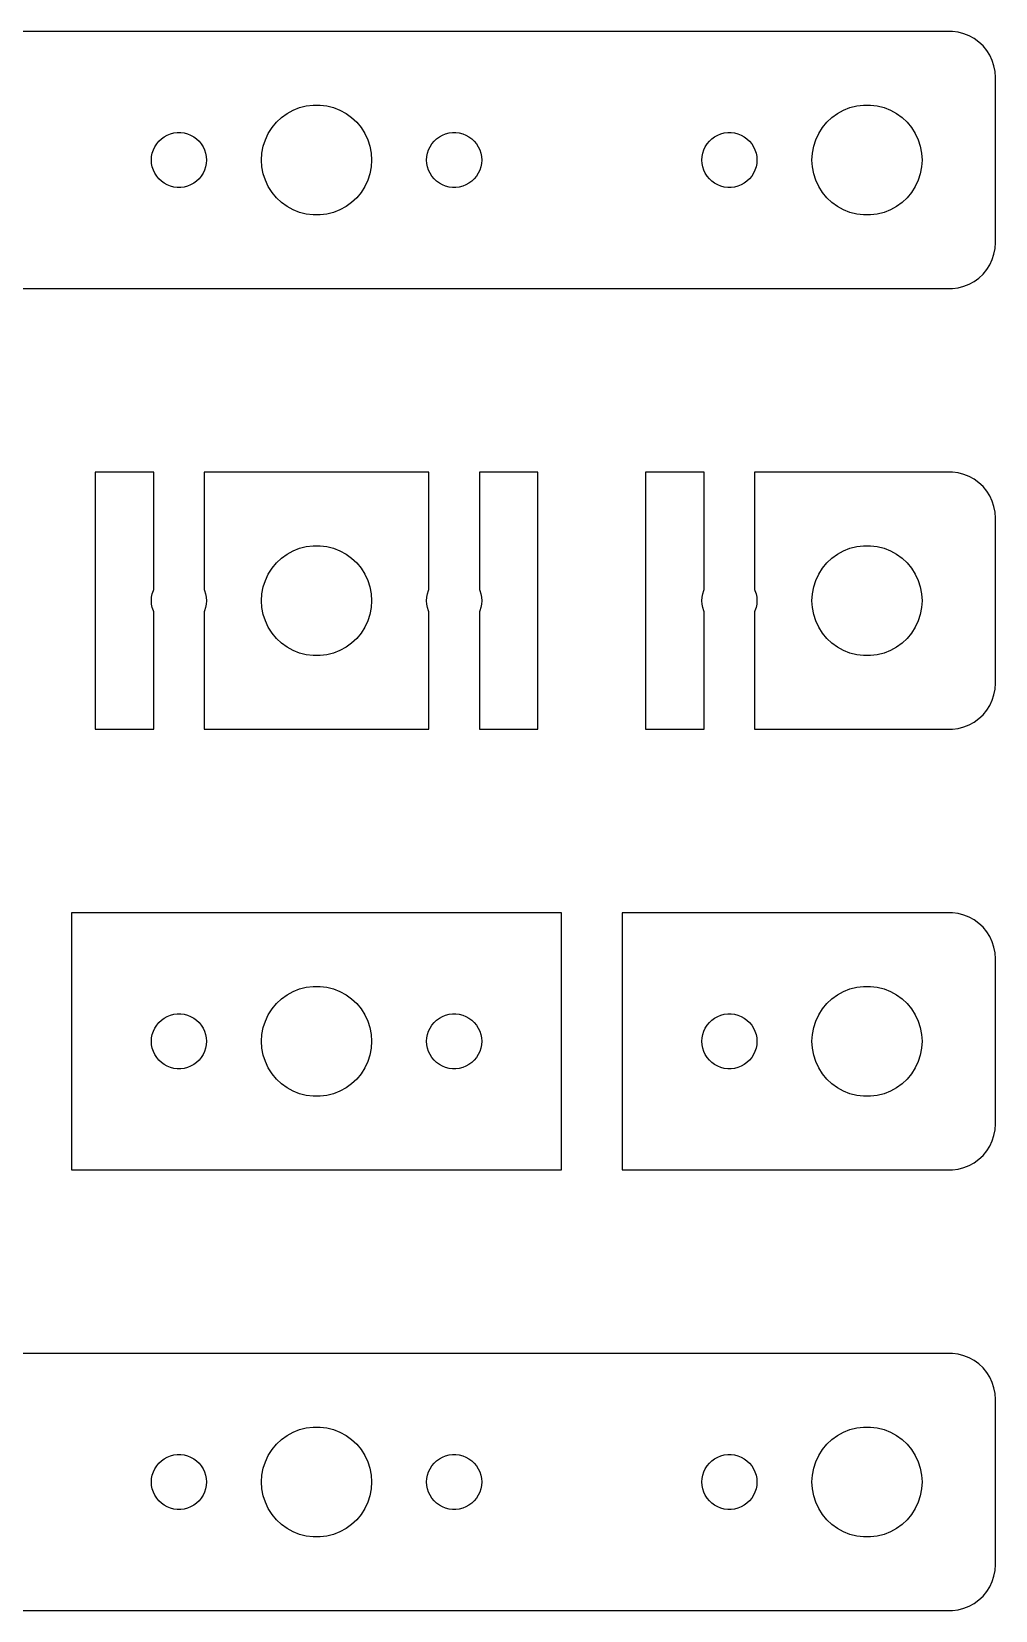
# Model space of a CAD drawing. Header units: metres. Extents: x -120 to 120, y -7 to 79.
# Drawn here: x 67 to 119.5, y -7 to 79 of the extents above; entities that cross this region are included whole.
import ezdxf

# ---------------------------------------------------------------- set-up
doc = ezdxf.new("R2010")
doc.units = ezdxf.units.M

msp = doc.modelspace()

# ---------------------------------------------------------------- linework, layer by layer
for p, q in [((117.157, 78.9951), (-117.157, 78.9951)), ((117.468, 78.9557), (117.157, 78.9951)), ((117.773, 78.8776), (117.468, 78.9557)), ((118.064, 78.7621), (117.773, 78.8776)), ((118.34, 78.6108), (118.064, 78.7621)), ((118.594, 78.4263), (118.34, 78.6108)), ((118.822, 78.2114), (118.594, 78.4263)), ((119.023, 77.9695), (118.822, 78.2114)), ((119.191, 77.7044), (119.023, 77.9695)), ((119.324, 77.4203), (119.191, 77.7044)), ((119.421, 77.1217), (119.324, 77.4203)), ((119.48, 76.8133), (119.421, 77.1217)), ((119.5, 76.5), (119.48, 76.8133)), ((119.5, 67.5), (119.5, 76.5)), ((81.2227, 74.7145), (81.573, 74.8532)), ((81.573, 74.8532), (81.9379, 74.9469)), ((81.9379, 74.9469), (82.3116, 74.9941)), ((82.3116, 74.9941), (82.6884, 74.9941)), ((82.6884, 74.9941), (83.0621, 74.9469)), ((83.0621, 74.9469), (83.427, 74.8532)), ((83.427, 74.8532), (83.7773, 74.7145)), ((111.223, 74.7145), (111.573, 74.8532)), ((111.573, 74.8532), (111.938, 74.9469)), ((111.938, 74.9469), (112.312, 74.9941)), ((112.312, 74.9941), (112.688, 74.9941)), ((112.688, 74.9941), (113.062, 74.9469)), ((113.062, 74.9469), (113.427, 74.8532)), ((113.427, 74.8532), (113.777, 74.7145)), ((80.073, 73.7634), (80.3131, 74.0536)), ((80.3131, 74.0536), (80.5877, 74.3115)), ((80.5877, 74.3115), (80.8925, 74.533)), ((80.8925, 74.533), (81.2227, 74.7145)), ((83.7773, 74.7145), (84.1075, 74.533)), ((84.1075, 74.533), (84.4123, 74.3115)), ((84.4123, 74.3115), (84.6869, 74.0536)), ((84.6869, 74.0536), (84.927, 73.7634)), ((110.073, 73.7634), (110.313, 74.0536)), ((110.313, 74.0536), (110.588, 74.3115)), ((110.588, 74.3115), (110.893, 74.533)), ((110.893, 74.533), (111.223, 74.7145)), ((113.777, 74.7145), (114.107, 74.533)), ((114.107, 74.533), (114.412, 74.3115)), ((114.412, 74.3115), (114.687, 74.0536)), ((114.687, 74.0536), (114.927, 73.7634)), ((73.9065, 73.0268), (74.0439, 73.1558)), ((74.0439, 73.1558), (74.1963, 73.2665)), ((74.1963, 73.2665), (74.3613, 73.3572)), ((74.3613, 73.3572), (74.5365, 73.4266)), ((74.5365, 73.4266), (74.7189, 73.4734)), ((74.7189, 73.4734), (74.9058, 73.497)), ((74.9058, 73.497), (75.0942, 73.497)), ((75.0942, 73.497), (75.2811, 73.4734)), ((75.2811, 73.4734), (75.4635, 73.4266)), ((75.4635, 73.4266), (75.6387, 73.3572)), ((75.6387, 73.3572), (75.8037, 73.2665)), ((75.8037, 73.2665), (75.9561, 73.1558)), ((75.9561, 73.1558), (76.0934, 73.0268)), ((79.5943, 72.7461), (79.7107, 73.1044)), ((79.7107, 73.1044), (79.8711, 73.4453)), ((79.8711, 73.4453), (80.073, 73.7634)), ((84.927, 73.7634), (85.1289, 73.4453)), ((85.1289, 73.4453), (85.2893, 73.1044)), ((85.2893, 73.1044), (85.4057, 72.7461)), ((88.9065, 73.0268), (89.0439, 73.1558)), ((89.0439, 73.1558), (89.1963, 73.2665)), ((89.1963, 73.2665), (89.3613, 73.3572)), ((89.3613, 73.3572), (89.5365, 73.4266)), ((89.5365, 73.4266), (89.7189, 73.4734)), ((89.7189, 73.4734), (89.9058, 73.497)), ((89.9058, 73.497), (90.0942, 73.497)), ((90.0942, 73.497), (90.2811, 73.4734)), ((90.2811, 73.4734), (90.4635, 73.4266)), ((90.4635, 73.4266), (90.6387, 73.3572)), ((90.6387, 73.3572), (90.8037, 73.2665)), ((90.8037, 73.2665), (90.9561, 73.1558)), ((90.9561, 73.1558), (91.0934, 73.0268)), ((103.907, 73.0268), (104.044, 73.1558)), ((104.044, 73.1558), (104.196, 73.2665)), ((104.196, 73.2665), (104.361, 73.3572)), ((104.361, 73.3572), (104.536, 73.4266)), ((104.536, 73.4266), (104.719, 73.4734)), ((104.719, 73.4734), (104.906, 73.497)), ((104.906, 73.497), (105.094, 73.497)), ((105.094, 73.497), (105.281, 73.4734)), ((105.281, 73.4734), (105.464, 73.4266)), ((105.464, 73.4266), (105.639, 73.3572)), ((105.639, 73.3572), (105.804, 73.2665)), ((105.804, 73.2665), (105.956, 73.1558)), ((105.956, 73.1558), (106.093, 73.0268)), ((109.594, 72.7461), (109.711, 73.1044)), ((109.711, 73.1044), (109.871, 73.4453)), ((109.871, 73.4453), (110.073, 73.7634)), ((114.927, 73.7634), (115.129, 73.4453)), ((115.129, 73.4453), (115.289, 73.1044)), ((115.289, 73.1044), (115.406, 72.7461)), ((73.5118, 72.188), (73.5471, 72.373)), ((73.5471, 72.373), (73.6053, 72.5522)), ((73.6053, 72.5522), (73.6855, 72.7226)), ((73.6855, 72.7226), (73.7865, 72.8817)), ((73.7865, 72.8817), (73.9065, 73.0268)), ((76.0934, 73.0268), (76.2135, 72.8817)), ((76.2135, 72.8817), (76.3145, 72.7226)), ((76.3145, 72.7226), (76.3947, 72.5522)), ((76.3947, 72.5522), (76.4529, 72.373)), ((76.4529, 72.373), (76.4882, 72.188)), ((79.5, 72), (79.5237, 72.376)), ((79.5237, 72.376), (79.5943, 72.7461)), ((85.4057, 72.7461), (85.4763, 72.376)), ((85.4763, 72.376), (85.5, 72)), ((88.5118, 72.188), (88.5471, 72.373)), ((88.5471, 72.373), (88.6053, 72.5522)), ((88.6053, 72.5522), (88.6855, 72.7226)), ((88.6855, 72.7226), (88.7865, 72.8817)), ((88.7865, 72.8817), (88.9065, 73.0268)), ((91.0934, 73.0268), (91.2135, 72.8817)), ((91.2135, 72.8817), (91.3145, 72.7226)), ((91.3145, 72.7226), (91.3947, 72.5522)), ((91.3947, 72.5522), (91.4529, 72.373)), ((91.4529, 72.373), (91.4882, 72.188)), ((103.512, 72.188), (103.547, 72.373)), ((103.547, 72.373), (103.605, 72.5522)), ((103.605, 72.5522), (103.686, 72.7226)), ((103.686, 72.7226), (103.786, 72.8817)), ((103.786, 72.8817), (103.907, 73.0268)), ((106.093, 73.0268), (106.214, 72.8817)), ((106.214, 72.8817), (106.314, 72.7226)), ((106.314, 72.7226), (106.395, 72.5522)), ((106.395, 72.5522), (106.453, 72.373)), ((106.453, 72.373), (106.488, 72.188)), ((109.5, 72), (109.524, 72.376)), ((109.524, 72.376), (109.594, 72.7461)), ((115.406, 72.7461), (115.476, 72.376)), ((115.476, 72.376), (115.5, 72)), ((73.5, 72), (73.5118, 72.188)), ((73.5118, 71.812), (73.5, 72)), ((73.5471, 71.627), (73.5118, 71.812)), ((73.6053, 71.4478), (73.5471, 71.627)), ((73.6855, 71.2774), (73.6053, 71.4478)), ((76.3947, 71.4478), (76.3145, 71.2774)), ((76.4529, 71.627), (76.3947, 71.4478)), ((76.4882, 71.812), (76.4529, 71.627)), ((76.4882, 72.188), (76.5, 72)), ((76.5, 72), (76.4882, 71.812)), ((79.5237, 71.624), (79.5, 72)), ((79.5943, 71.2539), (79.5237, 71.624)), ((85.4763, 71.624), (85.4057, 71.2539)), ((85.5, 72), (85.4763, 71.624)), ((88.5, 72), (88.5118, 72.188)), ((88.5118, 71.812), (88.5, 72)), ((88.5471, 71.627), (88.5118, 71.812)), ((88.6053, 71.4478), (88.5471, 71.627)), ((88.6855, 71.2774), (88.6053, 71.4478)), ((91.3947, 71.4478), (91.3145, 71.2774)), ((91.4529, 71.627), (91.3947, 71.4478)), ((91.4882, 71.812), (91.4529, 71.627)), ((91.4882, 72.188), (91.5, 72)), ((91.5, 72), (91.4882, 71.812)), ((103.5, 72), (103.512, 72.188)), ((103.512, 71.812), (103.5, 72)), ((103.547, 71.627), (103.512, 71.812)), ((103.605, 71.4478), (103.547, 71.627)), ((103.686, 71.2774), (103.605, 71.4478)), ((106.395, 71.4478), (106.314, 71.2774)), ((106.453, 71.627), (106.395, 71.4478)), ((106.488, 71.812), (106.453, 71.627)), ((106.488, 72.188), (106.5, 72)), ((106.5, 72), (106.488, 71.812)), ((109.524, 71.624), (109.5, 72)), ((109.594, 71.2539), (109.524, 71.624)), ((115.476, 71.624), (115.406, 71.2539)), ((115.5, 72), (115.476, 71.624)), ((73.7865, 71.1183), (73.6855, 71.2774)), ((73.9065, 70.9732), (73.7865, 71.1183)), ((74.0439, 70.8442), (73.9065, 70.9732)), ((74.1963, 70.7335), (74.0439, 70.8442)), ((74.3613, 70.6428), (74.1963, 70.7335)), ((74.5365, 70.5734), (74.3613, 70.6428)), ((74.7189, 70.5266), (74.5365, 70.5734)), ((74.9058, 70.503), (74.7189, 70.5266)), ((75.2811, 70.5266), (75.0942, 70.503)), ((75.4635, 70.5734), (75.2811, 70.5266)), ((75.6387, 70.6428), (75.4635, 70.5734)), ((75.8037, 70.7335), (75.6387, 70.6428)), ((75.9561, 70.8442), (75.8037, 70.7335)), ((76.0934, 70.9732), (75.9561, 70.8442)), ((76.2135, 71.1183), (76.0934, 70.9732)), ((76.3145, 71.2774), (76.2135, 71.1183)), ((79.7107, 70.8956), (79.5943, 71.2539)), ((79.8711, 70.5547), (79.7107, 70.8956)), ((80.073, 70.2366), (79.8711, 70.5547)), ((85.1289, 70.5547), (84.927, 70.2366)), ((85.2893, 70.8956), (85.1289, 70.5547)), ((85.4057, 71.2539), (85.2893, 70.8956)), ((88.7865, 71.1183), (88.6855, 71.2774)), ((88.9065, 70.9732), (88.7865, 71.1183)), ((89.0439, 70.8442), (88.9065, 70.9732)), ((89.1963, 70.7335), (89.0439, 70.8442)), ((89.3613, 70.6428), (89.1963, 70.7335)), ((89.5365, 70.5734), (89.3613, 70.6428)), ((89.7189, 70.5266), (89.5365, 70.5734)), ((89.9058, 70.503), (89.7189, 70.5266)), ((90.2811, 70.5266), (90.0942, 70.503)), ((90.4635, 70.5734), (90.2811, 70.5266)), ((90.6387, 70.6428), (90.4635, 70.5734)), ((90.8037, 70.7335), (90.6387, 70.6428)), ((90.9561, 70.8442), (90.8037, 70.7335)), ((91.0934, 70.9732), (90.9561, 70.8442)), ((91.2135, 71.1183), (91.0934, 70.9732)), ((91.3145, 71.2774), (91.2135, 71.1183)), ((103.786, 71.1183), (103.686, 71.2774)), ((103.907, 70.9732), (103.786, 71.1183)), ((104.044, 70.8442), (103.907, 70.9732)), ((104.196, 70.7335), (104.044, 70.8442)), ((104.361, 70.6428), (104.196, 70.7335)), ((104.536, 70.5734), (104.361, 70.6428)), ((104.719, 70.5266), (104.536, 70.5734)), ((104.906, 70.503), (104.719, 70.5266)), ((105.281, 70.5266), (105.094, 70.503)), ((105.464, 70.5734), (105.281, 70.5266)), ((105.639, 70.6428), (105.464, 70.5734)), ((105.804, 70.7335), (105.639, 70.6428)), ((105.956, 70.8442), (105.804, 70.7335)), ((106.093, 70.9732), (105.956, 70.8442)), ((106.214, 71.1183), (106.093, 70.9732)), ((106.314, 71.2774), (106.214, 71.1183)), ((109.711, 70.8956), (109.594, 71.2539)), ((109.871, 70.5547), (109.711, 70.8956)), ((110.073, 70.2366), (109.871, 70.5547)), ((115.129, 70.5547), (114.927, 70.2366)), ((115.289, 70.8956), (115.129, 70.5547)), ((115.406, 71.2539), (115.289, 70.8956)), ((75.0942, 70.503), (74.9058, 70.503)), ((80.3131, 69.9464), (80.073, 70.2366)), ((80.5877, 69.6885), (80.3131, 69.9464)), ((80.8925, 69.467), (80.5877, 69.6885)), ((84.4123, 69.6885), (84.1075, 69.467)), ((84.6869, 69.9464), (84.4123, 69.6885)), ((84.927, 70.2366), (84.6869, 69.9464)), ((90.0942, 70.503), (89.9058, 70.503)), ((105.094, 70.503), (104.906, 70.503)), ((110.313, 69.9464), (110.073, 70.2366)), ((110.588, 69.6885), (110.313, 69.9464)), ((110.893, 69.467), (110.588, 69.6885)), ((114.412, 69.6885), (114.107, 69.467)), ((114.687, 69.9464), (114.412, 69.6885)), ((114.927, 70.2366), (114.687, 69.9464)), ((81.2227, 69.2855), (80.8925, 69.467)), ((81.573, 69.1468), (81.2227, 69.2855)), ((81.9379, 69.0531), (81.573, 69.1468)), ((82.3116, 69.0059), (81.9379, 69.0531)), ((82.6884, 69.0059), (82.3116, 69.0059)), ((83.0621, 69.0531), (82.6884, 69.0059)), ((83.427, 69.1468), (83.0621, 69.0531)), ((83.7773, 69.2855), (83.427, 69.1468)), ((84.1075, 69.467), (83.7773, 69.2855)), ((111.223, 69.2855), (110.893, 69.467)), ((111.573, 69.1468), (111.223, 69.2855)), ((111.938, 69.0531), (111.573, 69.1468)), ((112.312, 69.0059), (111.938, 69.0531)), ((112.688, 69.0059), (112.312, 69.0059)), ((113.062, 69.0531), (112.688, 69.0059)), ((113.427, 69.1468), (113.062, 69.0531)), ((113.777, 69.2855), (113.427, 69.1468)), ((114.107, 69.467), (113.777, 69.2855)), ((119.421, 66.8783), (119.48, 67.1867)), ((119.48, 67.1867), (119.5, 67.5)), ((119.023, 66.0305), (119.191, 66.2956)), ((119.191, 66.2956), (119.324, 66.5797)), ((119.324, 66.5797), (119.421, 66.8783)), ((118.064, 65.2379), (118.34, 65.3892)), ((118.34, 65.3892), (118.594, 65.5737)), ((118.594, 65.5737), (118.822, 65.7886)), ((118.822, 65.7886), (119.023, 66.0305)), ((-117.157, 65.0049), (117.157, 65.0049)), ((117.157, 65.0049), (117.468, 65.0443)), ((117.468, 65.0443), (117.773, 65.1224)), ((117.773, 65.1224), (118.064, 65.2379)), ((73.6278, 54.9951), (70.4336, 54.9951)), ((70.4336, 54.9951), (70.4336, 41.0049)), ((73.6278, 48.6), (73.6278, 54.9951)), ((88.6278, 54.9951), (76.3722, 54.9951)), ((76.3722, 54.9951), (76.3722, 48.6)), ((88.6278, 48.6), (88.6278, 54.9951)), ((94.5664, 54.9951), (91.3722, 54.9951)), ((91.3722, 54.9951), (91.3722, 48.6)), ((94.5664, 41.0049), (94.5664, 54.9951)), ((103.628, 54.9951), (100.434, 54.9951)), ((100.434, 54.9951), (100.434, 41.0049)), ((103.628, 48.6), (103.628, 54.9951)), ((117.157, 54.9951), (106.372, 54.9951)), ((106.372, 54.9951), (106.372, 48.6)), ((117.468, 54.9557), (117.157, 54.9951)), ((117.773, 54.8776), (117.468, 54.9557)), ((118.064, 54.7621), (117.773, 54.8776)), ((118.34, 54.6108), (118.064, 54.7621)), ((118.594, 54.4263), (118.34, 54.6108)), ((118.822, 54.2114), (118.594, 54.4263)), ((119.023, 53.9695), (118.822, 54.2114)), ((119.191, 53.7044), (119.023, 53.9695)), ((119.324, 53.4203), (119.191, 53.7044)), ((119.421, 53.1217), (119.324, 53.4203)), ((119.48, 52.8133), (119.421, 53.1217)), ((119.5, 52.5), (119.48, 52.8133)), ((119.5, 43.5), (119.5, 52.5)), ((81.2227, 50.7145), (81.573, 50.8532)), ((81.573, 50.8532), (81.9379, 50.9469)), ((81.9379, 50.9469), (82.3116, 50.9941)), ((82.3116, 50.9941), (82.6884, 50.9941)), ((82.6884, 50.9941), (83.0621, 50.9469)), ((83.0621, 50.9469), (83.427, 50.8532)), ((83.427, 50.8532), (83.7773, 50.7145)), ((111.223, 50.7145), (111.573, 50.8532)), ((111.573, 50.8532), (111.938, 50.9469)), ((111.938, 50.9469), (112.312, 50.9941)), ((112.312, 50.9941), (112.688, 50.9941)), ((112.688, 50.9941), (113.062, 50.9469)), ((113.062, 50.9469), (113.427, 50.8532)), ((113.427, 50.8532), (113.777, 50.7145)), ((80.073, 49.7634), (80.3131, 50.0536)), ((80.3131, 50.0536), (80.5877, 50.3115)), ((80.5877, 50.3115), (80.8925, 50.533)), ((80.8925, 50.533), (81.2227, 50.7145)), ((83.7773, 50.7145), (84.1075, 50.533)), ((84.1075, 50.533), (84.4123, 50.3115)), ((84.4123, 50.3115), (84.6869, 50.0536)), ((84.6869, 50.0536), (84.927, 49.7634)), ((110.073, 49.7634), (110.313, 50.0536)), ((110.313, 50.0536), (110.588, 50.3115)), ((110.588, 50.3115), (110.893, 50.533)), ((110.893, 50.533), (111.223, 50.7145)), ((113.777, 50.7145), (114.107, 50.533)), ((114.107, 50.533), (114.412, 50.3115)), ((114.412, 50.3115), (114.687, 50.0536)), ((114.687, 50.0536), (114.927, 49.7634)), ((79.5943, 48.7461), (79.7107, 49.1044)), ((79.7107, 49.1044), (79.8711, 49.4453)), ((79.8711, 49.4453), (80.073, 49.7634)), ((84.927, 49.7634), (85.1289, 49.4453)), ((85.1289, 49.4453), (85.2893, 49.1044)), ((85.2893, 49.1044), (85.4057, 48.7461)), ((109.594, 48.7461), (109.711, 49.1044)), ((109.711, 49.1044), (109.871, 49.4453)), ((109.871, 49.4453), (110.073, 49.7634)), ((114.927, 49.7634), (115.129, 49.4453)), ((115.129, 49.4453), (115.289, 49.1044)), ((115.289, 49.1044), (115.406, 48.7461)), ((73.5, 48), (73.5118, 48.188)), ((73.5118, 48.188), (73.5471, 48.373)), ((73.5471, 48.373), (73.6053, 48.5522)), ((73.6053, 48.5522), (73.6278, 48.6)), ((76.3722, 48.6), (76.3947, 48.5522)), ((76.3947, 48.5522), (76.4529, 48.373)), ((76.4529, 48.373), (76.4882, 48.188)), ((76.4882, 48.188), (76.5, 48)), ((79.5, 48), (79.5237, 48.376)), ((79.5237, 48.376), (79.5943, 48.7461)), ((85.4057, 48.7461), (85.4763, 48.376)), ((85.4763, 48.376), (85.5, 48)), ((88.5, 48), (88.5118, 48.188)), ((88.5118, 48.188), (88.5471, 48.373)), ((88.5471, 48.373), (88.6053, 48.5522)), ((88.6053, 48.5522), (88.6278, 48.6)), ((91.3722, 48.6), (91.3947, 48.5522)), ((91.3947, 48.5522), (91.4529, 48.373)), ((91.4529, 48.373), (91.4882, 48.188)), ((91.4882, 48.188), (91.5, 48)), ((103.5, 48), (103.512, 48.188)), ((103.512, 48.188), (103.547, 48.373)), ((103.547, 48.373), (103.605, 48.5522)), ((103.605, 48.5522), (103.628, 48.6)), ((106.372, 48.6), (106.395, 48.5522)), ((106.395, 48.5522), (106.453, 48.373)), ((106.453, 48.373), (106.488, 48.188)), ((106.488, 48.188), (106.5, 48)), ((109.5, 48), (109.524, 48.376)), ((109.524, 48.376), (109.594, 48.7461)), ((115.406, 48.7461), (115.476, 48.376)), ((115.476, 48.376), (115.5, 48)), ((73.5118, 47.812), (73.5, 48)), ((73.5471, 47.627), (73.5118, 47.812)), ((73.6053, 47.4478), (73.5471, 47.627)), ((73.6278, 47.4), (73.6053, 47.4478)), ((73.6278, 41.0049), (73.6278, 47.4)), ((76.3947, 47.4478), (76.3722, 47.4)), ((76.3722, 47.4), (76.3722, 41.0049)), ((76.4529, 47.627), (76.3947, 47.4478)), ((76.4882, 47.812), (76.4529, 47.627)), ((76.5, 48), (76.4882, 47.812)), ((79.5237, 47.624), (79.5, 48)), ((79.5943, 47.2539), (79.5237, 47.624)), ((85.4763, 47.624), (85.4057, 47.2539)), ((85.5, 48), (85.4763, 47.624)), ((88.5118, 47.812), (88.5, 48)), ((88.5471, 47.627), (88.5118, 47.812)), ((88.6053, 47.4478), (88.5471, 47.627)), ((88.6278, 47.4), (88.6053, 47.4478)), ((88.6278, 41.0049), (88.6278, 47.4)), ((91.3947, 47.4478), (91.3722, 47.4)), ((91.3722, 47.4), (91.3722, 41.0049)), ((91.4529, 47.627), (91.3947, 47.4478)), ((91.4882, 47.812), (91.4529, 47.627)), ((91.5, 48), (91.4882, 47.812)), ((103.512, 47.812), (103.5, 48)), ((103.547, 47.627), (103.512, 47.812)), ((103.605, 47.4478), (103.547, 47.627)), ((103.628, 47.4), (103.605, 47.4478)), ((103.628, 41.0049), (103.628, 47.4)), ((106.395, 47.4478), (106.372, 47.4)), ((106.372, 47.4), (106.372, 41.0049)), ((106.453, 47.627), (106.395, 47.4478)), ((106.488, 47.812), (106.453, 47.627)), ((106.5, 48), (106.488, 47.812)), ((109.524, 47.624), (109.5, 48)), ((109.594, 47.2539), (109.524, 47.624)), ((115.476, 47.624), (115.406, 47.2539)), ((115.5, 48), (115.476, 47.624)), ((79.7107, 46.8956), (79.5943, 47.2539)), ((79.8711, 46.5547), (79.7107, 46.8956)), ((80.073, 46.2366), (79.8711, 46.5547)), ((85.1289, 46.5547), (84.927, 46.2366)), ((85.2893, 46.8956), (85.1289, 46.5547)), ((85.4057, 47.2539), (85.2893, 46.8956)), ((109.711, 46.8956), (109.594, 47.2539)), ((109.871, 46.5547), (109.711, 46.8956)), ((110.073, 46.2366), (109.871, 46.5547)), ((115.129, 46.5547), (114.927, 46.2366)), ((115.289, 46.8956), (115.129, 46.5547)), ((115.406, 47.2539), (115.289, 46.8956)), ((80.3131, 45.9464), (80.073, 46.2366)), ((80.5877, 45.6885), (80.3131, 45.9464)), ((80.8925, 45.467), (80.5877, 45.6885)), ((84.4123, 45.6885), (84.1075, 45.467)), ((84.6869, 45.9464), (84.4123, 45.6885)), ((84.927, 46.2366), (84.6869, 45.9464)), ((110.313, 45.9464), (110.073, 46.2366)), ((110.588, 45.6885), (110.313, 45.9464)), ((110.893, 45.467), (110.588, 45.6885)), ((114.412, 45.6885), (114.107, 45.467)), ((114.687, 45.9464), (114.412, 45.6885)), ((114.927, 46.2366), (114.687, 45.9464)), ((81.2227, 45.2855), (80.8925, 45.467)), ((81.573, 45.1468), (81.2227, 45.2855)), ((81.9379, 45.0531), (81.573, 45.1468)), ((82.3116, 45.0059), (81.9379, 45.0531)), ((82.6884, 45.0059), (82.3116, 45.0059)), ((83.0621, 45.0531), (82.6884, 45.0059)), ((83.427, 45.1468), (83.0621, 45.0531)), ((83.7773, 45.2855), (83.427, 45.1468)), ((84.1075, 45.467), (83.7773, 45.2855)), ((111.223, 45.2855), (110.893, 45.467)), ((111.573, 45.1468), (111.223, 45.2855)), ((111.938, 45.0531), (111.573, 45.1468)), ((112.312, 45.0059), (111.938, 45.0531)), ((112.688, 45.0059), (112.312, 45.0059)), ((113.062, 45.0531), (112.688, 45.0059)), ((113.427, 45.1468), (113.062, 45.0531)), ((113.777, 45.2855), (113.427, 45.1468)), ((114.107, 45.467), (113.777, 45.2855)), ((119.421, 42.8783), (119.48, 43.1867)), ((119.48, 43.1867), (119.5, 43.5)), ((119.023, 42.0305), (119.191, 42.2956)), ((119.191, 42.2956), (119.324, 42.5797)), ((119.324, 42.5797), (119.421, 42.8783)), ((118.064, 41.2379), (118.34, 41.3892)), ((118.34, 41.3892), (118.594, 41.5737)), ((118.594, 41.5737), (118.822, 41.7886)), ((118.822, 41.7886), (119.023, 42.0305)), ((70.4336, 41.0049), (73.6278, 41.0049)), ((76.3722, 41.0049), (88.6278, 41.0049)), ((91.3722, 41.0049), (94.5664, 41.0049)), ((100.434, 41.0049), (103.628, 41.0049)), ((106.372, 41.0049), (117.157, 41.0049)), ((117.157, 41.0049), (117.468, 41.0443)), ((117.468, 41.0443), (117.773, 41.1224)), ((117.773, 41.1224), (118.064, 41.2379)), ((95.8471, 30.9951), (69.1529, 30.9951)), ((69.1529, 30.9951), (69.1529, 17.0049)), ((95.8471, 17.0049), (95.8471, 30.9951)), ((117.157, 30.9951), (99.1529, 30.9951)), ((99.1529, 30.9951), (99.1529, 17.0049)), ((117.468, 30.9557), (117.157, 30.9951)), ((117.773, 30.8776), (117.468, 30.9557)), ((118.064, 30.7621), (117.773, 30.8776)), ((118.34, 30.6108), (118.064, 30.7621)), ((118.594, 30.4263), (118.34, 30.6108)), ((118.822, 30.2114), (118.594, 30.4263)), ((119.023, 29.9695), (118.822, 30.2114)), ((119.191, 29.7044), (119.023, 29.9695)), ((119.324, 29.4203), (119.191, 29.7044)), ((119.421, 29.1217), (119.324, 29.4203)), ((119.48, 28.8133), (119.421, 29.1217)), ((119.5, 28.5), (119.48, 28.8133)), ((119.5, 19.5), (119.5, 28.5)), ((80.8925, 26.533), (81.2227, 26.7145)), ((81.2227, 26.7145), (81.573, 26.8532)), ((81.573, 26.8532), (81.9379, 26.9469)), ((81.9379, 26.9469), (82.3116, 26.9941)), ((82.3116, 26.9941), (82.6884, 26.9941)), ((82.6884, 26.9941), (83.0621, 26.9469)), ((83.0621, 26.9469), (83.427, 26.8532)), ((83.427, 26.8532), (83.7773, 26.7145)), ((83.7773, 26.7145), (84.1075, 26.533)), ((110.893, 26.533), (111.223, 26.7145)), ((111.223, 26.7145), (111.573, 26.8532)), ((111.573, 26.8532), (111.938, 26.9469)), ((111.938, 26.9469), (112.312, 26.9941)), ((112.312, 26.9941), (112.688, 26.9941)), ((112.688, 26.9941), (113.062, 26.9469)), ((113.062, 26.9469), (113.427, 26.8532)), ((113.427, 26.8532), (113.777, 26.7145)), ((113.777, 26.7145), (114.107, 26.533)), ((80.073, 25.7634), (80.3131, 26.0536)), ((80.3131, 26.0536), (80.5877, 26.3115)), ((80.5877, 26.3115), (80.8925, 26.533)), ((84.1075, 26.533), (84.4123, 26.3115)), ((84.4123, 26.3115), (84.6869, 26.0536)), ((84.6869, 26.0536), (84.927, 25.7634)), ((110.073, 25.7634), (110.313, 26.0536)), ((110.313, 26.0536), (110.588, 26.3115)), ((110.588, 26.3115), (110.893, 26.533)), ((114.107, 26.533), (114.412, 26.3115)), ((114.412, 26.3115), (114.687, 26.0536)), ((114.687, 26.0536), (114.927, 25.7634)), ((73.7865, 24.8817), (73.9065, 25.0268)), ((73.9065, 25.0268), (74.0439, 25.1558)), ((74.0439, 25.1558), (74.1963, 25.2665)), ((74.1963, 25.2665), (74.3613, 25.3572)), ((74.3613, 25.3572), (74.5365, 25.4266)), ((74.5365, 25.4266), (74.7189, 25.4734)), ((74.7189, 25.4734), (74.9058, 25.497)), ((74.9058, 25.497), (75.0942, 25.497)), ((75.0942, 25.497), (75.2811, 25.4734)), ((75.2811, 25.4734), (75.4635, 25.4266)), ((75.4635, 25.4266), (75.6387, 25.3572)), ((75.6387, 25.3572), (75.8037, 25.2665)), ((75.8037, 25.2665), (75.9561, 25.1558)), ((75.9561, 25.1558), (76.0934, 25.0268)), ((76.0934, 25.0268), (76.2135, 24.8817)), ((79.5943, 24.7461), (79.7107, 25.1044)), ((79.7107, 25.1044), (79.8711, 25.4453)), ((79.8711, 25.4453), (80.073, 25.7634)), ((84.927, 25.7634), (85.1289, 25.4453)), ((85.1289, 25.4453), (85.2893, 25.1044)), ((85.2893, 25.1044), (85.4057, 24.7461)), ((88.7865, 24.8817), (88.9065, 25.0268)), ((88.9065, 25.0268), (89.0439, 25.1558)), ((89.0439, 25.1558), (89.1963, 25.2665)), ((89.1963, 25.2665), (89.3613, 25.3572)), ((89.3613, 25.3572), (89.5365, 25.4266)), ((89.5365, 25.4266), (89.7189, 25.4734)), ((89.7189, 25.4734), (89.9058, 25.497)), ((89.9058, 25.497), (90.0942, 25.497)), ((90.0942, 25.497), (90.2811, 25.4734)), ((90.2811, 25.4734), (90.4635, 25.4266)), ((90.4635, 25.4266), (90.6387, 25.3572)), ((90.6387, 25.3572), (90.8037, 25.2665)), ((90.8037, 25.2665), (90.9561, 25.1558)), ((90.9561, 25.1558), (91.0934, 25.0268)), ((91.0934, 25.0268), (91.2135, 24.8817)), ((103.786, 24.8817), (103.907, 25.0268)), ((103.907, 25.0268), (104.044, 25.1558)), ((104.044, 25.1558), (104.196, 25.2665)), ((104.196, 25.2665), (104.361, 25.3572)), ((104.361, 25.3572), (104.536, 25.4266)), ((104.536, 25.4266), (104.719, 25.4734)), ((104.719, 25.4734), (104.906, 25.497)), ((104.906, 25.497), (105.094, 25.497)), ((105.094, 25.497), (105.281, 25.4734)), ((105.281, 25.4734), (105.464, 25.4266)), ((105.464, 25.4266), (105.639, 25.3572)), ((105.639, 25.3572), (105.804, 25.2665)), ((105.804, 25.2665), (105.956, 25.1558)), ((105.956, 25.1558), (106.093, 25.0268)), ((106.093, 25.0268), (106.214, 24.8817)), ((109.594, 24.7461), (109.711, 25.1044)), ((109.711, 25.1044), (109.871, 25.4453)), ((109.871, 25.4453), (110.073, 25.7634)), ((114.927, 25.7634), (115.129, 25.4453)), ((115.129, 25.4453), (115.289, 25.1044)), ((115.289, 25.1044), (115.406, 24.7461)), ((73.5, 24), (73.5118, 24.188)), ((73.5118, 24.188), (73.5471, 24.373)), ((73.5471, 24.373), (73.6053, 24.5522)), ((73.6053, 24.5522), (73.6855, 24.7226)), ((73.6855, 24.7226), (73.7865, 24.8817)), ((76.2135, 24.8817), (76.3145, 24.7226)), ((76.3145, 24.7226), (76.3947, 24.5522)), ((76.3947, 24.5522), (76.4529, 24.373)), ((76.4529, 24.373), (76.4882, 24.188)), ((76.4882, 24.188), (76.5, 24)), ((79.5, 24), (79.5237, 24.376)), ((79.5237, 24.376), (79.5943, 24.7461)), ((85.4057, 24.7461), (85.4763, 24.376)), ((85.4763, 24.376), (85.5, 24)), ((88.5, 24), (88.5118, 24.188)), ((88.5118, 24.188), (88.5471, 24.373)), ((88.5471, 24.373), (88.6053, 24.5522)), ((88.6053, 24.5522), (88.6855, 24.7226)), ((88.6855, 24.7226), (88.7865, 24.8817)), ((91.2135, 24.8817), (91.3145, 24.7226)), ((91.3145, 24.7226), (91.3947, 24.5522)), ((91.3947, 24.5522), (91.4529, 24.373)), ((91.4529, 24.373), (91.4882, 24.188)), ((91.4882, 24.188), (91.5, 24)), ((103.5, 24), (103.512, 24.188)), ((103.512, 24.188), (103.547, 24.373)), ((103.547, 24.373), (103.605, 24.5522)), ((103.605, 24.5522), (103.686, 24.7226)), ((103.686, 24.7226), (103.786, 24.8817)), ((106.214, 24.8817), (106.314, 24.7226)), ((106.314, 24.7226), (106.395, 24.5522)), ((106.395, 24.5522), (106.453, 24.373)), ((106.453, 24.373), (106.488, 24.188)), ((106.488, 24.188), (106.5, 24)), ((109.5, 24), (109.524, 24.376)), ((109.524, 24.376), (109.594, 24.7461)), ((115.406, 24.7461), (115.476, 24.376)), ((115.476, 24.376), (115.5, 24)), ((73.5118, 23.812), (73.5, 24)), ((73.5471, 23.627), (73.5118, 23.812)), ((73.6053, 23.4478), (73.5471, 23.627)), ((73.6855, 23.2774), (73.6053, 23.4478)), ((73.7865, 23.1183), (73.6855, 23.2774)), ((76.3145, 23.2774), (76.2135, 23.1183)), ((76.3947, 23.4478), (76.3145, 23.2774)), ((76.4529, 23.627), (76.3947, 23.4478)), ((76.4882, 23.812), (76.4529, 23.627)), ((76.5, 24), (76.4882, 23.812)), ((79.5237, 23.624), (79.5, 24)), ((79.5943, 23.2539), (79.5237, 23.624)), ((79.7107, 22.8956), (79.5943, 23.2539)), ((85.4057, 23.2539), (85.2893, 22.8956)), ((85.4763, 23.624), (85.4057, 23.2539)), ((85.5, 24), (85.4763, 23.624)), ((88.5118, 23.812), (88.5, 24)), ((88.5471, 23.627), (88.5118, 23.812)), ((88.6053, 23.4478), (88.5471, 23.627)), ((88.6855, 23.2774), (88.6053, 23.4478)), ((88.7865, 23.1183), (88.6855, 23.2774)), ((91.3145, 23.2774), (91.2135, 23.1183)), ((91.3947, 23.4478), (91.3145, 23.2774)), ((91.4529, 23.627), (91.3947, 23.4478)), ((91.4882, 23.812), (91.4529, 23.627)), ((91.5, 24), (91.4882, 23.812)), ((103.512, 23.812), (103.5, 24)), ((103.547, 23.627), (103.512, 23.812)), ((103.605, 23.4478), (103.547, 23.627)), ((103.686, 23.2774), (103.605, 23.4478)), ((103.786, 23.1183), (103.686, 23.2774)), ((106.314, 23.2774), (106.214, 23.1183)), ((106.395, 23.4478), (106.314, 23.2774)), ((106.453, 23.627), (106.395, 23.4478)), ((106.488, 23.812), (106.453, 23.627)), ((106.5, 24), (106.488, 23.812)), ((109.524, 23.624), (109.5, 24)), ((109.594, 23.2539), (109.524, 23.624)), ((109.711, 22.8956), (109.594, 23.2539)), ((115.406, 23.2539), (115.289, 22.8956)), ((115.476, 23.624), (115.406, 23.2539)), ((115.5, 24), (115.476, 23.624)), ((73.9065, 22.9732), (73.7865, 23.1183)), ((74.0439, 22.8442), (73.9065, 22.9732)), ((74.1963, 22.7335), (74.0439, 22.8442)), ((74.3613, 22.6428), (74.1963, 22.7335)), ((74.5365, 22.5734), (74.3613, 22.6428)), ((74.7189, 22.5266), (74.5365, 22.5734)), ((74.9058, 22.503), (74.7189, 22.5266)), ((75.0942, 22.503), (74.9058, 22.503)), ((75.2811, 22.5266), (75.0942, 22.503)), ((75.4635, 22.5734), (75.2811, 22.5266)), ((75.6387, 22.6428), (75.4635, 22.5734)), ((75.8037, 22.7335), (75.6387, 22.6428)), ((75.9561, 22.8442), (75.8037, 22.7335)), ((76.0934, 22.9732), (75.9561, 22.8442)), ((76.2135, 23.1183), (76.0934, 22.9732)), ((79.8711, 22.5547), (79.7107, 22.8956)), ((80.073, 22.2366), (79.8711, 22.5547)), ((85.1289, 22.5547), (84.927, 22.2366)), ((85.2893, 22.8956), (85.1289, 22.5547)), ((88.9065, 22.9732), (88.7865, 23.1183)), ((89.0439, 22.8442), (88.9065, 22.9732)), ((89.1963, 22.7335), (89.0439, 22.8442)), ((89.3613, 22.6428), (89.1963, 22.7335)), ((89.5365, 22.5734), (89.3613, 22.6428)), ((89.7189, 22.5266), (89.5365, 22.5734)), ((89.9058, 22.503), (89.7189, 22.5266)), ((90.0942, 22.503), (89.9058, 22.503)), ((90.2811, 22.5266), (90.0942, 22.503)), ((90.4635, 22.5734), (90.2811, 22.5266)), ((90.6387, 22.6428), (90.4635, 22.5734)), ((90.8037, 22.7335), (90.6387, 22.6428)), ((90.9561, 22.8442), (90.8037, 22.7335)), ((91.0934, 22.9732), (90.9561, 22.8442)), ((91.2135, 23.1183), (91.0934, 22.9732)), ((103.907, 22.9732), (103.786, 23.1183)), ((104.044, 22.8442), (103.907, 22.9732)), ((104.196, 22.7335), (104.044, 22.8442)), ((104.361, 22.6428), (104.196, 22.7335)), ((104.536, 22.5734), (104.361, 22.6428)), ((104.719, 22.5266), (104.536, 22.5734)), ((104.906, 22.503), (104.719, 22.5266)), ((105.094, 22.503), (104.906, 22.503)), ((105.281, 22.5266), (105.094, 22.503)), ((105.464, 22.5734), (105.281, 22.5266)), ((105.639, 22.6428), (105.464, 22.5734)), ((105.804, 22.7335), (105.639, 22.6428)), ((105.956, 22.8442), (105.804, 22.7335)), ((106.093, 22.9732), (105.956, 22.8442)), ((106.214, 23.1183), (106.093, 22.9732)), ((109.871, 22.5547), (109.711, 22.8956)), ((110.073, 22.2366), (109.871, 22.5547)), ((115.129, 22.5547), (114.927, 22.2366)), ((115.289, 22.8956), (115.129, 22.5547)), ((80.3131, 21.9464), (80.073, 22.2366)), ((80.5877, 21.6885), (80.3131, 21.9464)), ((80.8925, 21.467), (80.5877, 21.6885)), ((84.4123, 21.6885), (84.1075, 21.467)), ((84.6869, 21.9464), (84.4123, 21.6885)), ((84.927, 22.2366), (84.6869, 21.9464)), ((110.313, 21.9464), (110.073, 22.2366)), ((110.588, 21.6885), (110.313, 21.9464)), ((110.893, 21.467), (110.588, 21.6885)), ((114.412, 21.6885), (114.107, 21.467)), ((114.687, 21.9464), (114.412, 21.6885)), ((114.927, 22.2366), (114.687, 21.9464)), ((81.2227, 21.2855), (80.8925, 21.467)), ((81.573, 21.1468), (81.2227, 21.2855)), ((81.9379, 21.0531), (81.573, 21.1468)), ((82.3116, 21.0059), (81.9379, 21.0531)), ((82.6884, 21.0059), (82.3116, 21.0059)), ((83.0621, 21.0531), (82.6884, 21.0059)), ((83.427, 21.1468), (83.0621, 21.0531)), ((83.7773, 21.2855), (83.427, 21.1468)), ((84.1075, 21.467), (83.7773, 21.2855)), ((111.223, 21.2855), (110.893, 21.467)), ((111.573, 21.1468), (111.223, 21.2855)), ((111.938, 21.0531), (111.573, 21.1468)), ((112.312, 21.0059), (111.938, 21.0531)), ((112.688, 21.0059), (112.312, 21.0059)), ((113.062, 21.0531), (112.688, 21.0059)), ((113.427, 21.1468), (113.062, 21.0531)), ((113.777, 21.2855), (113.427, 21.1468)), ((114.107, 21.467), (113.777, 21.2855)), ((119.421, 18.8783), (119.48, 19.1867)), ((119.48, 19.1867), (119.5, 19.5)), ((119.023, 18.0305), (119.191, 18.2956)), ((119.191, 18.2956), (119.324, 18.5797)), ((119.324, 18.5797), (119.421, 18.8783)), ((117.773, 17.1224), (118.064, 17.2379)), ((118.064, 17.2379), (118.34, 17.3892)), ((118.34, 17.3892), (118.594, 17.5737)), ((118.594, 17.5737), (118.822, 17.7886)), ((118.822, 17.7886), (119.023, 18.0305)), ((69.1529, 17.0049), (95.8471, 17.0049)), ((99.1529, 17.0049), (117.157, 17.0049)), ((117.157, 17.0049), (117.468, 17.0443)), ((117.468, 17.0443), (117.773, 17.1224)), ((117.157, 6.99506), (-117.157, 6.99506)), ((117.468, 6.9557), (117.157, 6.99506)), ((117.773, 6.87764), (117.468, 6.9557)), ((118.064, 6.76205), (117.773, 6.87764)), ((118.34, 6.61081), (118.064, 6.76205)), ((118.594, 6.42627), (118.34, 6.61081)), ((118.822, 6.21136), (118.594, 6.42627)), ((119.023, 5.96945), (118.822, 6.21136)), ((119.191, 5.70438), (119.023, 5.96945)), ((119.324, 5.4203), (119.191, 5.70438)), ((119.421, 5.12172), (119.324, 5.4203)), ((119.48, 4.81332), (119.421, 5.12172)), ((119.5, 4.5), (119.48, 4.81332)), ((119.5, -4.5), (119.5, 4.5)), ((80.8925, 2.53297), (81.2227, 2.71448)), ((81.2227, 2.71448), (81.573, 2.85316)), ((81.573, 2.85316), (81.9379, 2.94685)), ((81.9379, 2.94685), (82.3116, 2.99408)), ((82.3116, 2.99408), (82.6884, 2.99408)), ((82.6884, 2.99408), (83.0621, 2.94685)), ((83.0621, 2.94685), (83.427, 2.85316)), ((83.427, 2.85316), (83.7773, 2.71448)), ((83.7773, 2.71448), (84.1075, 2.53297)), ((110.893, 2.53297), (111.223, 2.71448)), ((111.223, 2.71448), (111.573, 2.85316)), ((111.573, 2.85316), (111.938, 2.94685)), ((111.938, 2.94685), (112.312, 2.99408)), ((112.312, 2.99408), (112.688, 2.99408)), ((112.688, 2.99408), (113.062, 2.94685)), ((113.062, 2.94685), (113.427, 2.85316)), ((113.427, 2.85316), (113.777, 2.71448)), ((113.777, 2.71448), (114.107, 2.53297)), ((79.8711, 1.44525), (80.073, 1.76335)), ((80.073, 1.76335), (80.3131, 2.05363)), ((80.3131, 2.05363), (80.5877, 2.31154)), ((80.5877, 2.31154), (80.8925, 2.53297)), ((84.1075, 2.53297), (84.4123, 2.31154)), ((84.4123, 2.31154), (84.6869, 2.05363)), ((84.6869, 2.05363), (84.927, 1.76335)), ((84.927, 1.76335), (85.1289, 1.44525)), ((109.871, 1.44525), (110.073, 1.76335)), ((110.073, 1.76335), (110.313, 2.05363)), ((110.313, 2.05363), (110.588, 2.31154)), ((110.588, 2.31154), (110.893, 2.53297)), ((114.107, 2.53297), (114.412, 2.31154)), ((114.412, 2.31154), (114.687, 2.05363)), ((114.687, 2.05363), (114.927, 1.76335)), ((114.927, 1.76335), (115.129, 1.44525)), ((73.6855, 0.722626), (73.7865, 0.881668)), ((73.7865, 0.881668), (73.9065, 1.02681)), ((73.9065, 1.02681), (74.0439, 1.15576)), ((74.0439, 1.15576), (74.1963, 1.26648)), ((74.1963, 1.26648), (74.3613, 1.35724)), ((74.3613, 1.35724), (74.5365, 1.42657)), ((74.5365, 1.42657), (74.7189, 1.47342)), ((74.7189, 1.47342), (74.9058, 1.49704)), ((74.9058, 1.49704), (75.0942, 1.49704)), ((75.0942, 1.49704), (75.2811, 1.47342)), ((75.2811, 1.47342), (75.4635, 1.42657)), ((75.4635, 1.42657), (75.6387, 1.35724)), ((75.6387, 1.35724), (75.8037, 1.26648)), ((75.8037, 1.26648), (75.9561, 1.15576)), ((75.9561, 1.15576), (76.0934, 1.02681)), ((76.0934, 1.02681), (76.2135, 0.881668)), ((76.2135, 0.881668), (76.3145, 0.722626)), ((79.5943, 0.746063), (79.7107, 1.10437)), ((79.7107, 1.10437), (79.8711, 1.44525)), ((85.1289, 1.44525), (85.2893, 1.10437)), ((85.2893, 1.10437), (85.4057, 0.746063)), ((88.6855, 0.722626), (88.7865, 0.881668)), ((88.7865, 0.881668), (88.9065, 1.02681)), ((88.9065, 1.02681), (89.0439, 1.15576)), ((89.0439, 1.15576), (89.1963, 1.26648)), ((89.1963, 1.26648), (89.3613, 1.35724)), ((89.3613, 1.35724), (89.5365, 1.42657)), ((89.5365, 1.42657), (89.7189, 1.47342)), ((89.7189, 1.47342), (89.9058, 1.49704)), ((89.9058, 1.49704), (90.0942, 1.49704)), ((90.0942, 1.49704), (90.2811, 1.47342)), ((90.2811, 1.47342), (90.4635, 1.42657)), ((90.4635, 1.42657), (90.6387, 1.35724)), ((90.6387, 1.35724), (90.8037, 1.26648)), ((90.8037, 1.26648), (90.9561, 1.15576)), ((90.9561, 1.15576), (91.0934, 1.02681)), ((91.0934, 1.02681), (91.2135, 0.881668)), ((91.2135, 0.881668), (91.3145, 0.722626)), ((103.686, 0.722626), (103.786, 0.881668)), ((103.786, 0.881668), (103.907, 1.02681)), ((103.907, 1.02681), (104.044, 1.15576)), ((104.044, 1.15576), (104.196, 1.26648)), ((104.196, 1.26648), (104.361, 1.35724)), ((104.361, 1.35724), (104.536, 1.42657)), ((104.536, 1.42657), (104.719, 1.47342)), ((104.719, 1.47342), (104.906, 1.49704)), ((104.906, 1.49704), (105.094, 1.49704)), ((105.094, 1.49704), (105.281, 1.47342)), ((105.281, 1.47342), (105.464, 1.42657)), ((105.464, 1.42657), (105.639, 1.35724)), ((105.639, 1.35724), (105.804, 1.26648)), ((105.804, 1.26648), (105.956, 1.15576)), ((105.956, 1.15576), (106.093, 1.02681)), ((106.093, 1.02681), (106.214, 0.881668)), ((106.214, 0.881668), (106.314, 0.722626)), ((109.594, 0.746063), (109.711, 1.10437)), ((109.711, 1.10437), (109.871, 1.44525)), ((115.129, 1.44525), (115.289, 1.10437)), ((115.289, 1.10437), (115.406, 0.746063)), ((73.5, 0), (73.5118, 0.187988)), ((73.5118, -0.187988), (73.5, 0)), ((73.5118, 0.187988), (73.5471, 0.373032)), ((73.5471, 0.373032), (73.6053, 0.552185)), ((73.6053, 0.552185), (73.6855, 0.722626)), ((76.3145, 0.722626), (76.3947, 0.552185)), ((76.3947, 0.552185), (76.4529, 0.373032)), ((76.4529, 0.373032), (76.4882, 0.187988)), ((76.4882, 0.187988), (76.5, 0)), ((76.5, 0), (76.4882, -0.187988)), ((79.5, 0), (79.5237, 0.375992)), ((79.5237, -0.375992), (79.5, 0)), ((79.5237, 0.375992), (79.5943, 0.746063)), ((85.4057, 0.746063), (85.4763, 0.375992)), ((85.4763, 0.375992), (85.5, 0)), ((85.5, 0), (85.4763, -0.375992)), ((88.5, 0), (88.5118, 0.187988)), ((88.5118, -0.187988), (88.5, 0)), ((88.5118, 0.187988), (88.5471, 0.373032)), ((88.5471, 0.373032), (88.6053, 0.552185)), ((88.6053, 0.552185), (88.6855, 0.722626)), ((91.3145, 0.722626), (91.3947, 0.552185)), ((91.3947, 0.552185), (91.4529, 0.373032)), ((91.4529, 0.373032), (91.4882, 0.187988)), ((91.4882, 0.187988), (91.5, 0)), ((91.5, 0), (91.4882, -0.187988)), ((103.5, 0), (103.512, 0.187988)), ((103.512, -0.187988), (103.5, 0)), ((103.512, 0.187988), (103.547, 0.373032)), ((103.547, 0.373032), (103.605, 0.552185)), ((103.605, 0.552185), (103.686, 0.722626)), ((106.314, 0.722626), (106.395, 0.552185)), ((106.395, 0.552185), (106.453, 0.373032)), ((106.453, 0.373032), (106.488, 0.187988)), ((106.488, 0.187988), (106.5, 0)), ((106.5, 0), (106.488, -0.187988)), ((109.5, 0), (109.524, 0.375992)), ((109.524, -0.375992), (109.5, 0)), ((109.524, 0.375992), (109.594, 0.746063)), ((115.406, 0.746063), (115.476, 0.375992)), ((115.476, 0.375992), (115.5, 0)), ((115.5, 0), (115.476, -0.375992)), ((73.5471, -0.373032), (73.5118, -0.187988)), ((73.6053, -0.552185), (73.5471, -0.373032)), ((73.6855, -0.722626), (73.6053, -0.552185)), ((73.7865, -0.881668), (73.6855, -0.722626)), ((76.3145, -0.722626), (76.2135, -0.881668)), ((76.3947, -0.552185), (76.3145, -0.722626)), ((76.4529, -0.373032), (76.3947, -0.552185)), ((76.4882, -0.187988), (76.4529, -0.373032)), ((79.5943, -0.746063), (79.5237, -0.375992)), ((79.7107, -1.10437), (79.5943, -0.746063)), ((85.4057, -0.746063), (85.2893, -1.10437)), ((85.4763, -0.375992), (85.4057, -0.746063)), ((88.5471, -0.373032), (88.5118, -0.187988)), ((88.6053, -0.552185), (88.5471, -0.373032)), ((88.6855, -0.722626), (88.6053, -0.552185)), ((88.7865, -0.881668), (88.6855, -0.722626)), ((91.3145, -0.722626), (91.2135, -0.881668)), ((91.3947, -0.552185), (91.3145, -0.722626)), ((91.4529, -0.373032), (91.3947, -0.552185)), ((91.4882, -0.187988), (91.4529, -0.373032)), ((103.547, -0.373032), (103.512, -0.187988)), ((103.605, -0.552185), (103.547, -0.373032)), ((103.686, -0.722626), (103.605, -0.552185)), ((103.786, -0.881668), (103.686, -0.722626)), ((106.314, -0.722626), (106.214, -0.881668)), ((106.395, -0.552185), (106.314, -0.722626)), ((106.453, -0.373032), (106.395, -0.552185)), ((106.488, -0.187988), (106.453, -0.373032)), ((109.594, -0.746063), (109.524, -0.375992)), ((109.711, -1.10437), (109.594, -0.746063)), ((115.406, -0.746063), (115.289, -1.10437)), ((115.476, -0.375992), (115.406, -0.746063)), ((73.9065, -1.02681), (73.7865, -0.881668)), ((74.0439, -1.15576), (73.9065, -1.02681)), ((74.1963, -1.26648), (74.0439, -1.15576)), ((74.3613, -1.35724), (74.1963, -1.26648)), ((74.5365, -1.42657), (74.3613, -1.35724)), ((74.7189, -1.47342), (74.5365, -1.42657)), ((74.9058, -1.49704), (74.7189, -1.47342)), ((75.0942, -1.49704), (74.9058, -1.49704)), ((75.2811, -1.47342), (75.0942, -1.49704)), ((75.4635, -1.42657), (75.2811, -1.47342)), ((75.6387, -1.35724), (75.4635, -1.42657)), ((75.8037, -1.26648), (75.6387, -1.35724)), ((75.9561, -1.15576), (75.8037, -1.26648)), ((76.0934, -1.02681), (75.9561, -1.15576)), ((76.2135, -0.881668), (76.0934, -1.02681)), ((79.8711, -1.44525), (79.7107, -1.10437)), ((80.073, -1.76335), (79.8711, -1.44525)), ((85.1289, -1.44525), (84.927, -1.76335)), ((85.2893, -1.10437), (85.1289, -1.44525)), ((88.9065, -1.02681), (88.7865, -0.881668)), ((89.0439, -1.15576), (88.9065, -1.02681)), ((89.1963, -1.26648), (89.0439, -1.15576)), ((89.3613, -1.35724), (89.1963, -1.26648)), ((89.5365, -1.42657), (89.3613, -1.35724)), ((89.7189, -1.47342), (89.5365, -1.42657)), ((89.9058, -1.49704), (89.7189, -1.47342)), ((90.0942, -1.49704), (89.9058, -1.49704)), ((90.2811, -1.47342), (90.0942, -1.49704)), ((90.4635, -1.42657), (90.2811, -1.47342)), ((90.6387, -1.35724), (90.4635, -1.42657)), ((90.8037, -1.26648), (90.6387, -1.35724)), ((90.9561, -1.15576), (90.8037, -1.26648)), ((91.0934, -1.02681), (90.9561, -1.15576)), ((91.2135, -0.881668), (91.0934, -1.02681)), ((103.907, -1.02681), (103.786, -0.881668)), ((104.044, -1.15576), (103.907, -1.02681)), ((104.196, -1.26648), (104.044, -1.15576)), ((104.361, -1.35724), (104.196, -1.26648)), ((104.536, -1.42657), (104.361, -1.35724)), ((104.719, -1.47342), (104.536, -1.42657)), ((104.906, -1.49704), (104.719, -1.47342)), ((105.094, -1.49704), (104.906, -1.49704)), ((105.281, -1.47342), (105.094, -1.49704)), ((105.464, -1.42657), (105.281, -1.47342)), ((105.639, -1.35724), (105.464, -1.42657)), ((105.804, -1.26648), (105.639, -1.35724)), ((105.956, -1.15576), (105.804, -1.26648)), ((106.093, -1.02681), (105.956, -1.15576)), ((106.214, -0.881668), (106.093, -1.02681)), ((109.871, -1.44525), (109.711, -1.10437)), ((110.073, -1.76335), (109.871, -1.44525)), ((115.129, -1.44525), (114.927, -1.76335)), ((115.289, -1.10437), (115.129, -1.44525)), ((80.3131, -2.05363), (80.073, -1.76335)), ((80.5877, -2.31154), (80.3131, -2.05363)), ((80.8925, -2.53297), (80.5877, -2.31154)), ((81.2227, -2.71448), (80.8925, -2.53297)), ((84.1075, -2.53297), (83.7773, -2.71448)), ((84.4123, -2.31154), (84.1075, -2.53297)), ((84.6869, -2.05363), (84.4123, -2.31154)), ((84.927, -1.76335), (84.6869, -2.05363)), ((110.313, -2.05363), (110.073, -1.76335)), ((110.588, -2.31154), (110.313, -2.05363)), ((110.893, -2.53297), (110.588, -2.31154)), ((111.223, -2.71448), (110.893, -2.53297)), ((114.107, -2.53297), (113.777, -2.71448)), ((114.412, -2.31154), (114.107, -2.53297)), ((114.687, -2.05363), (114.412, -2.31154)), ((114.927, -1.76335), (114.687, -2.05363)), ((81.573, -2.85316), (81.2227, -2.71448)), ((81.9379, -2.94685), (81.573, -2.85316)), ((82.3116, -2.99408), (81.9379, -2.94685)), ((82.6884, -2.99408), (82.3116, -2.99408)), ((83.0621, -2.94685), (82.6884, -2.99408)), ((83.427, -2.85316), (83.0621, -2.94685)), ((83.7773, -2.71448), (83.427, -2.85316)), ((111.573, -2.85316), (111.223, -2.71448)), ((111.938, -2.94685), (111.573, -2.85316)), ((112.312, -2.99408), (111.938, -2.94685)), ((112.688, -2.99408), (112.312, -2.99408)), ((113.062, -2.94685), (112.688, -2.99408)), ((113.427, -2.85316), (113.062, -2.94685)), ((113.777, -2.71448), (113.427, -2.85316)), ((119.324, -5.4203), (119.421, -5.12172)), ((119.421, -5.12172), (119.48, -4.81332)), ((119.48, -4.81332), (119.5, -4.5)), ((118.822, -6.21136), (119.023, -5.96945)), ((119.023, -5.96945), (119.191, -5.70438)), ((119.191, -5.70438), (119.324, -5.4203)), ((117.468, -6.9557), (117.773, -6.87764)), ((117.773, -6.87764), (118.064, -6.76205)), ((118.064, -6.76205), (118.34, -6.61081)), ((118.34, -6.61081), (118.594, -6.42627)), ((118.594, -6.42627), (118.822, -6.21136)), ((-117.157, -6.99506), (117.157, -6.99506)), ((117.157, -6.99506), (117.468, -6.9557))]:
    msp.add_line(p, q)

doc.saveas('drawing.dxf')
